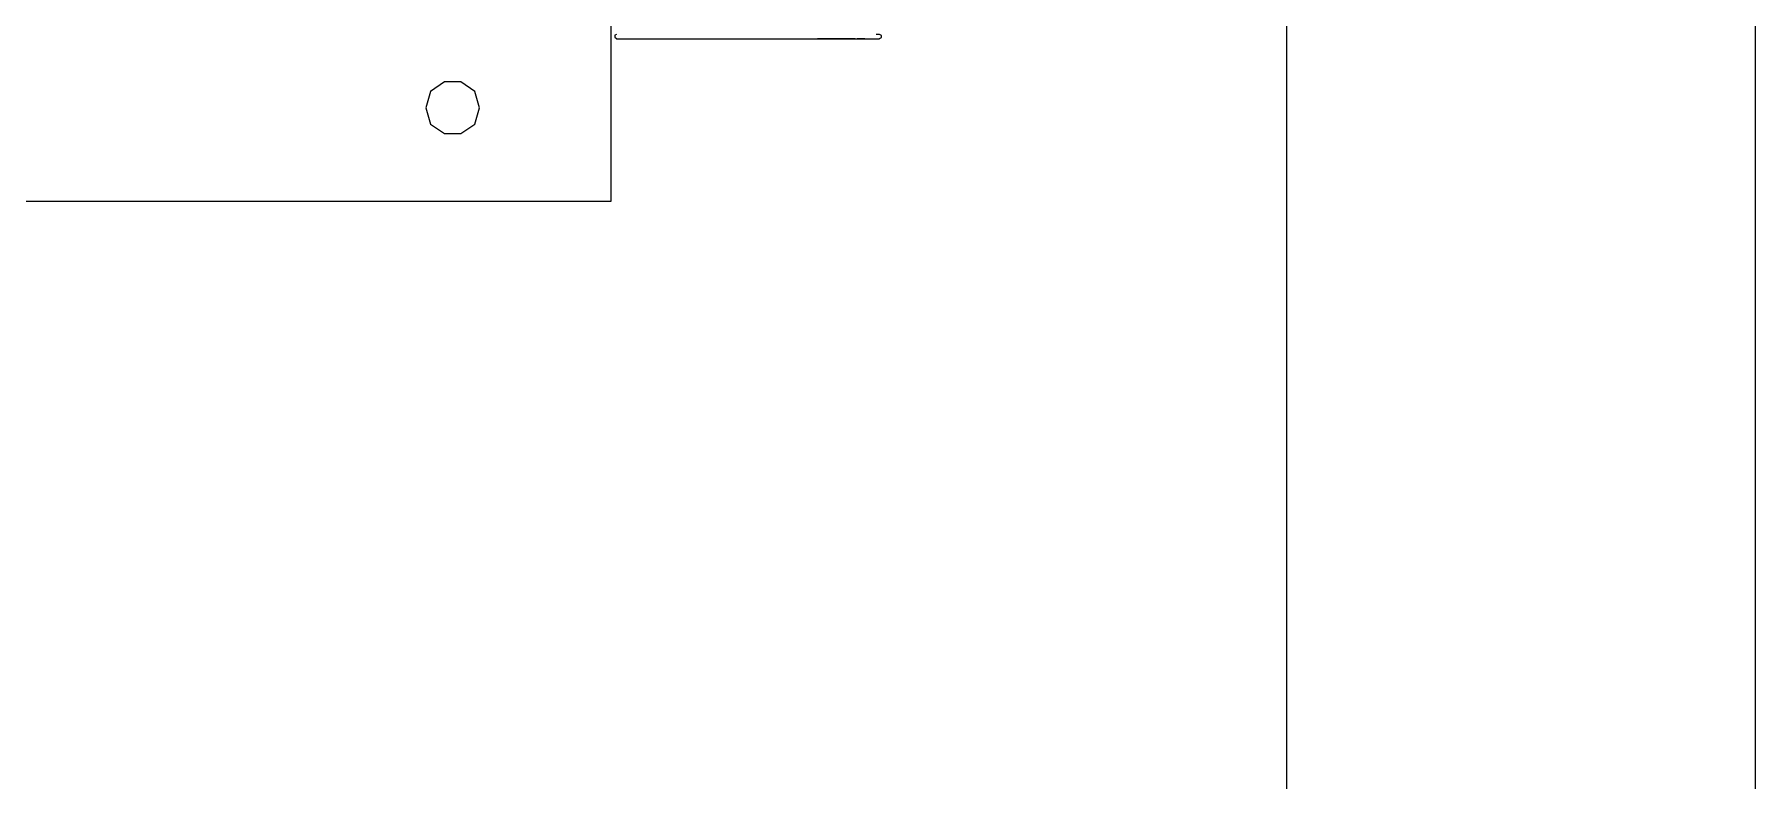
# Model space of a CAD drawing. Header units: millimetres. Extents: x 0 to 99.3, y 0 to 70.2.
# Drawn here: x 15.674 to 16.263, y 26.542 to 26.797 of the extents above; entities that cross this region are included whole.
import ezdxf

# ---------------------------------------------------------------- set-up
doc = ezdxf.new("R2010")
doc.units = ezdxf.units.MM
doc.layers.add('ARQUITECTÓNICO', color=152, linetype='Continuous', lineweight=0)
doc.layers.add('Muebles', color=2, linetype='Continuous')

# ---------------------------------------------------------------- blocks, each defined once
blk = doc.blocks.new('racki')
at = {"layer": 'Muebles'}
for p, q in [((1559.0708, 470.53856), (1559.0708, 470.68348)), ((1559.0708, 470.68348), (1559.58563, 470.68348)), ((1559.11724, 470.65706), (1559.11564, 470.65145)), ((1559.12204, 470.66026), (1559.11724, 470.65706)), ((1559.12765, 470.66026), (1559.12204, 470.66026)), ((1559.13245, 470.65706), (1559.12765, 470.66026)), ((1559.13405, 470.65145), (1559.13245, 470.65706)), ((1559.11564, 470.65145), (1559.11724, 470.64585)), ((1559.13245, 470.64585), (1559.13405, 470.65145)), ((1559.11724, 470.64585), (1559.12204, 470.64264)), ((1559.12204, 470.64264), (1559.12765, 470.64264)), ((1559.12765, 470.64264), (1559.13245, 470.64585)), ((1558.97883, 470.62778), (1558.97823, 470.62748)), ((1558.97823, 470.62748), (1558.97823, 470.62678)), ((1558.97823, 470.62678), (1558.97883, 470.62638)), ((1559.0688, 470.62785), (1558.97883, 470.62788)), ((1558.97883, 470.62638), (1558.98003, 470.62638)), ((1558.98383, 470.62788), (1558.98503, 470.62787)), ((1558.98383, 470.62788), (1558.98643, 470.62787)), ((1558.98463, 470.62787), (1558.98383, 470.62788)), ((1558.98383, 470.62788), (1558.98643, 470.62787)), ((1558.98643, 470.62787), (1558.98383, 470.62788)), ((1558.98383, 470.62788), (1558.98413, 470.62788)), ((1558.98413, 470.62788), (1558.98383, 470.62788)), ((1558.98533, 470.62787), (1558.98383, 470.62788)), ((1558.98383, 470.62788), (1558.98413, 470.62788)), ((1558.98393, 470.62788), (1558.98383, 470.62788)), ((1558.98383, 470.62788), (1558.98393, 470.62788)), ((1558.98383, 470.62788), (1558.98643, 470.62787)), ((1558.98453, 470.62788), (1558.98383, 470.62788)), ((1558.98593, 470.62787), (1558.98383, 470.62788)), ((1558.98383, 470.62788), (1558.98593, 470.62787)), ((1558.98593, 470.62787), (1558.98383, 470.62788)), ((1558.98383, 470.62788), (1558.98643, 470.62787)), ((1558.98643, 470.62787), (1558.98383, 470.62788)), ((1558.98383, 470.62788), (1558.98593, 470.62787)), ((1558.98593, 470.62787), (1558.98383, 470.62788)), ((1558.98383, 470.62788), (1558.98593, 470.62787)), ((1558.98593, 470.62787), (1558.98383, 470.62788)), ((1558.98383, 470.62788), (1558.98643, 470.62787)), ((1558.98643, 470.62787), (1558.98383, 470.62788)), ((1558.98383, 470.62788), (1558.98593, 470.62787)), ((1558.98383, 470.62788), (1558.98643, 470.62787)), ((1558.98453, 470.62788), (1558.98383, 470.62788)), ((1558.98383, 470.62788), (1558.98413, 470.62788)), ((1558.98413, 470.62788), (1558.98383, 470.62788)), ((1558.98383, 470.62788), (1558.98643, 470.62787)), ((1558.98643, 470.62787), (1558.98383, 470.62788)), ((1558.98413, 470.62788), (1558.98383, 470.62788)), ((1558.98383, 470.62788), (1558.98643, 470.62787)), ((1558.98643, 470.62787), (1558.98383, 470.62788)), ((1558.98383, 470.62788), (1558.98543, 470.62787)), ((1558.98543, 470.62787), (1558.98383, 470.62788)), ((1558.98383, 470.62788), (1558.98643, 470.62787)), ((1558.98453, 470.62788), (1558.98383, 470.62788)), ((1558.98383, 470.62788), (1558.98643, 470.62787)), ((1558.98643, 470.62787), (1558.98383, 470.62788)), ((1558.98383, 470.62788), (1558.98413, 470.62788)), ((1558.98383, 470.62788), (1558.98643, 470.62787)), ((1558.98643, 470.62787), (1558.98383, 470.62788)), ((1558.98383, 470.62788), (1558.98543, 470.62787)), ((1558.98543, 470.62787), (1558.98383, 470.62788)), ((1558.98383, 470.62788), (1558.98583, 470.62787)), ((1558.98583, 470.62787), (1558.98383, 470.62788)), ((1558.98393, 470.62788), (1558.98383, 470.62788)), ((1558.98383, 470.62788), (1558.98643, 470.62787)), ((1558.98393, 470.62788), (1558.98653, 470.62787)), ((1558.98403, 470.62788), (1558.98393, 470.62788)), ((1558.98393, 470.62788), (1558.98403, 470.62788)), ((1558.98403, 470.62788), (1558.98393, 470.62788)), ((1558.98413, 470.62788), (1558.98403, 470.62788)), ((1558.98403, 470.62788), (1558.98413, 470.62788)), ((1558.98413, 470.62788), (1558.98403, 470.62788)), ((1558.98413, 470.62788), (1558.98653, 470.62787)), ((1558.98423, 470.62788), (1558.98413, 470.62788)), ((1558.98433, 470.62788), (1558.98423, 470.62788)), ((1558.98443, 470.62788), (1558.98433, 470.62788)), ((1558.98443, 470.62788), (1558.98613, 470.62787)), ((1558.98453, 470.62788), (1558.98443, 470.62788)), ((1558.98453, 470.62788), (1558.98463, 470.62787)), ((1558.98483, 470.62787), (1558.98453, 470.62788)), ((1558.98483, 470.62787), (1558.98453, 470.62788)), ((1558.98483, 470.62787), (1558.98453, 470.62788)), ((1558.98453, 470.62788), (1558.98463, 470.62787)), ((1558.98493, 470.62787), (1558.98453, 470.62788)), ((1558.98463, 470.62787), (1558.98453, 470.62788)), ((1558.98643, 470.62787), (1558.98463, 470.62787)), ((1558.98463, 470.62787), (1558.98473, 470.62787)), ((1558.98463, 470.62787), (1558.98473, 470.62787)), ((1558.98473, 470.62787), (1558.98463, 470.62787)), ((1558.98473, 470.62787), (1558.98483, 470.62787)), ((1558.98473, 470.62787), (1558.98563, 470.62787)), ((1558.98563, 470.62787), (1558.98473, 470.62787)), ((1558.98473, 470.62787), (1558.98563, 470.62787)), ((1558.98563, 470.62787), (1558.98473, 470.62787)), ((1558.98473, 470.62787), (1558.98483, 470.62787)), ((1558.98473, 470.62787), (1558.98563, 470.62787)), ((1558.98563, 470.62787), (1558.98473, 470.62787)), ((1558.98483, 470.62787), (1558.98473, 470.62787)), ((1558.98483, 470.62787), (1558.98533, 470.62787)), ((1558.98553, 470.62787), (1558.98483, 470.62787)), ((1558.98643, 470.62787), (1558.98483, 470.62787)), ((1558.98483, 470.62787), (1558.98643, 470.62787)), ((1558.98643, 470.62787), (1558.98483, 470.62787)), ((1558.98483, 470.62787), (1558.98643, 470.62787)), ((1558.98553, 470.62787), (1558.98483, 470.62787)), ((1558.98553, 470.62787), (1558.98483, 470.62787)), ((1558.98483, 470.62787), (1558.98493, 470.62787)), ((1558.98493, 470.62787), (1558.98483, 470.62787)), ((1558.98643, 470.62787), (1558.98493, 470.62787)), ((1558.98493, 470.62787), (1558.98643, 470.62787)), ((1558.98643, 470.62787), (1558.98493, 470.62787)), ((1558.98493, 470.62787), (1558.98643, 470.62787)), ((1558.98503, 470.62787), (1558.98493, 470.62787)), ((1558.98513, 470.62787), (1558.98503, 470.62787)), ((1558.98513, 470.62787), (1558.98503, 470.62787)), ((1558.98533, 470.62787), (1558.98513, 470.62787)), ((1558.98523, 470.62787), (1558.98513, 470.62787)), ((1558.98533, 470.62787), (1558.98523, 470.62787)), ((1558.98563, 470.62787), (1558.98533, 470.62787)), ((1558.98533, 470.62787), (1558.98543, 470.62787)), ((1558.98543, 470.62787), (1558.98533, 470.62787)), ((1558.98543, 470.62787), (1558.98533, 470.62787)), ((1558.98543, 470.62787), (1558.98553, 470.62787)), ((1558.98553, 470.62787), (1558.98543, 470.62787)), ((1558.98583, 470.62787), (1558.98543, 470.62787)), ((1558.98543, 470.62787), (1558.98553, 470.62787)), ((1558.98553, 470.62787), (1558.98543, 470.62787)), ((1558.98583, 470.62787), (1558.98553, 470.62787)), ((1558.98553, 470.62787), (1558.98563, 470.62787)), ((1558.98563, 470.62787), (1558.98553, 470.62787)), ((1558.98583, 470.62787), (1558.98553, 470.62787)), ((1558.98583, 470.62787), (1558.98553, 470.62787)), ((1558.98553, 470.62787), (1558.98563, 470.62787)), ((1558.98563, 470.62787), (1558.98553, 470.62787)), ((1558.98583, 470.62787), (1558.98563, 470.62787)), ((1558.98563, 470.62787), (1558.98573, 470.62787)), ((1558.98573, 470.62787), (1558.98563, 470.62787)), ((1558.98563, 470.62787), (1558.98573, 470.62787)), ((1558.98573, 470.62787), (1558.98563, 470.62787)), ((1558.98573, 470.62787), (1558.98583, 470.62787)), ((1558.98583, 470.62787), (1558.98573, 470.62787)), ((1558.98573, 470.62787), (1558.98583, 470.62787)), ((1558.98583, 470.62787), (1558.98573, 470.62787)), ((1558.98643, 470.62787), (1558.98583, 470.62787)), ((1558.98593, 470.62787), (1558.98583, 470.62787)), ((1558.98643, 470.62787), (1558.98583, 470.62787)), ((1558.98643, 470.62787), (1558.98583, 470.62787)), ((1558.98583, 470.62787), (1558.98643, 470.62787)), ((1558.98643, 470.62787), (1558.98583, 470.62787)), ((1558.98593, 470.62787), (1558.98583, 470.62787)), ((1558.98613, 470.62787), (1558.98593, 470.62787)), ((1558.98613, 470.62787), (1558.98593, 470.62787)), ((1558.98623, 470.62787), (1558.98613, 470.62787)), ((1558.98633, 470.62787), (1558.98623, 470.62787)), ((1558.98643, 470.62787), (1558.98633, 470.62787)), ((1558.99985, 470.62787), (1558.98714, 470.62787)), ((1558.98714, 470.62787), (1558.99985, 470.62787)), ((1558.99985, 470.62787), (1558.98714, 470.62787)), ((1558.99874, 470.62787), (1558.98824, 470.62787)), ((1558.98824, 470.62787), (1558.99154, 470.62787)), ((1558.99414, 470.62787), (1558.98944, 470.62787)), ((1558.98944, 470.62787), (1558.99534, 470.62787)), ((1558.98944, 470.62787), (1558.99164, 470.62787)), ((1558.99164, 470.62787), (1558.98944, 470.62787)), ((1558.98944, 470.62787), (1558.99534, 470.62787)), ((1558.99724, 470.62787), (1558.98944, 470.62787)), ((1558.98944, 470.62787), (1558.99194, 470.62787)), ((1558.99534, 470.62787), (1558.98944, 470.62787)), ((1558.98944, 470.62787), (1558.99534, 470.62787)), ((1558.98944, 470.62787), (1558.99414, 470.62787)), ((1558.98954, 470.62787), (1558.98944, 470.62787)), ((1558.98944, 470.62787), (1558.99534, 470.62787)), ((1558.99214, 470.62787), (1558.98944, 470.62787)), ((1558.98944, 470.62787), (1558.99044, 470.62787)), ((1558.99044, 470.62787), (1558.98944, 470.62787)), ((1558.98964, 470.62787), (1558.98954, 470.62787)), ((1558.98974, 470.62787), (1558.98964, 470.62787)), ((1558.98984, 470.62787), (1558.98974, 470.62787)), ((1558.98994, 470.62787), (1558.98984, 470.62787)), ((1558.99004, 470.62787), (1558.98994, 470.62787)), ((1558.99014, 470.62787), (1558.99004, 470.62787)), ((1558.99024, 470.62787), (1558.99014, 470.62787)), ((1558.99024, 470.62787), (1558.99014, 470.62787)), ((1558.99044, 470.62787), (1558.99024, 470.62787)), ((1558.99454, 470.62787), (1558.99024, 470.62787)), ((1558.99064, 470.62787), (1558.99044, 470.62787)), ((1558.99534, 470.62787), (1558.99064, 470.62787)), ((1558.99084, 470.62787), (1558.99074, 470.62787)), ((1558.99074, 470.62787), (1558.99084, 470.62787)), ((1558.99414, 470.62787), (1558.99084, 470.62787)), ((1558.99084, 470.62787), (1558.99094, 470.62787)), ((1558.99104, 470.62787), (1558.99084, 470.62787)), ((1558.99084, 470.62787), (1558.99094, 470.62787)), ((1558.99094, 470.62787), (1558.99104, 470.62787)), ((1558.99094, 470.62787), (1558.99104, 470.62787)), ((1558.99104, 470.62787), (1558.99114, 470.62787)), ((1558.99104, 470.62787), (1558.99114, 470.62787)), ((1558.99114, 470.62787), (1558.99124, 470.62787)), ((1558.99114, 470.62787), (1558.99534, 470.62787)), ((1558.99124, 470.62787), (1558.99374, 470.62787)), ((1558.99134, 470.62787), (1558.99534, 470.62787)), ((1558.99534, 470.62787), (1558.99134, 470.62787)), ((1558.99154, 470.62787), (1558.99164, 470.62787)), ((1558.99164, 470.62787), (1558.99174, 470.62787)), ((1558.99334, 470.62787), (1558.99174, 470.62787)), ((1558.99174, 470.62787), (1558.99334, 470.62787)), ((1558.99174, 470.62787), (1558.99184, 470.62787)), ((1558.99184, 470.62787), (1558.99194, 470.62787)), ((1558.99194, 470.62787), (1558.99204, 470.62787)), ((1558.99194, 470.62787), (1558.99204, 470.62787)), ((1558.99204, 470.62787), (1558.99514, 470.62787)), ((1558.99204, 470.62787), (1558.99214, 470.62787)), ((1558.99204, 470.62787), (1558.99214, 470.62787)), ((1558.99214, 470.62787), (1558.99334, 470.62787)), ((1558.99214, 470.62787), (1558.99794, 470.62787)), ((1558.99274, 470.62787), (1558.99214, 470.62787)), ((1558.99214, 470.62787), (1558.99224, 470.62787)), ((1558.99274, 470.62787), (1558.99214, 470.62787)), ((1558.99214, 470.62787), (1558.99224, 470.62787)), ((1558.99224, 470.62787), (1558.99214, 470.62787)), ((1558.99214, 470.62787), (1558.99264, 470.62787)), ((1558.99214, 470.62787), (1558.99234, 470.62787)), ((1558.99234, 470.62787), (1558.99224, 470.62787)), ((1558.99224, 470.62787), (1558.99284, 470.62787)), ((1558.99224, 470.62787), (1558.99284, 470.62787)), ((1558.99264, 470.62787), (1558.99224, 470.62787)), ((1558.99234, 470.62787), (1558.99744, 470.62787)), ((1558.99244, 470.62787), (1558.99234, 470.62787)), ((1558.99254, 470.62787), (1558.99244, 470.62787)), ((1558.99264, 470.62787), (1558.99254, 470.62787)), ((1558.99274, 470.62787), (1558.99264, 470.62787)), ((1558.99314, 470.62787), (1558.99264, 470.62787)), ((1558.99264, 470.62787), (1558.99314, 470.62787)), ((1558.99284, 470.62787), (1558.99274, 470.62787)), ((1558.99294, 470.62787), (1558.99274, 470.62787)), ((1558.99324, 470.62787), (1558.99274, 470.62787)), ((1558.99294, 470.62787), (1558.99284, 470.62787)), ((1558.99284, 470.62787), (1558.99314, 470.62787)), ((1558.99284, 470.62787), (1558.99334, 470.62787)), ((1558.99314, 470.62787), (1558.99294, 470.62787)), ((1558.99324, 470.62787), (1558.99294, 470.62787)), ((1558.99324, 470.62787), (1558.99314, 470.62787)), ((1558.99534, 470.62787), (1558.99314, 470.62787)), ((1558.99314, 470.62787), (1558.99534, 470.62787)), ((1558.99314, 470.62787), (1558.99334, 470.62787)), ((1558.99364, 470.62787), (1558.99314, 470.62787)), ((1558.99314, 470.62787), (1558.99364, 470.62787)), ((1558.99344, 470.62787), (1558.99324, 470.62787)), ((1558.99354, 470.62787), (1558.99324, 470.62787)), ((1558.99604, 470.62787), (1558.99324, 470.62787)), ((1558.99324, 470.62787), (1558.99334, 470.62787)), ((1558.99384, 470.62787), (1558.99324, 470.62787)), ((1558.99334, 470.62787), (1558.99324, 470.62787)), ((1558.99324, 470.62787), (1558.99334, 470.62787)), ((1558.99334, 470.62787), (1558.99394, 470.62787)), ((1558.99334, 470.62787), (1558.99354, 470.62787)), ((1558.99334, 470.62787), (1558.99394, 470.62787)), ((1558.99344, 470.62787), (1558.99334, 470.62787)), ((1558.99334, 470.62787), (1558.99344, 470.62787)), ((1558.99354, 470.62787), (1558.99334, 470.62787)), ((1558.99334, 470.62787), (1558.99354, 470.62787)), ((1558.99334, 470.62787), (1558.99354, 470.62787)), ((1558.99344, 470.62787), (1558.99334, 470.62787)), ((1558.99354, 470.62787), (1558.99344, 470.62787)), ((1558.99364, 470.62787), (1558.99344, 470.62787)), ((1558.99344, 470.62787), (1558.99374, 470.62787)), ((1558.99364, 470.62787), (1558.99344, 470.62787)), ((1558.99374, 470.62787), (1558.99354, 470.62787)), ((1558.99384, 470.62787), (1558.99354, 470.62787)), ((1558.99354, 470.62787), (1558.99364, 470.62787)), ((1558.99374, 470.62787), (1558.99354, 470.62787)), ((1558.99354, 470.62787), (1558.99374, 470.62787)), ((1558.99354, 470.62787), (1558.99364, 470.62787)), ((1558.99364, 470.62787), (1558.99564, 470.62787)), ((1558.99414, 470.62787), (1558.99364, 470.62787)), ((1558.99364, 470.62787), (1558.99414, 470.62787)), ((1558.99394, 470.62787), (1558.99364, 470.62787)), ((1558.99364, 470.62787), (1558.99384, 470.62787)), ((1558.99374, 470.62787), (1558.99364, 470.62787)), ((1558.99374, 470.62787), (1558.99384, 470.62787)), ((1558.99394, 470.62787), (1558.99374, 470.62787)), ((1558.99374, 470.62787), (1558.99384, 470.62787)), ((1558.99384, 470.62787), (1558.99374, 470.62787)), ((1558.99374, 470.62787), (1558.99414, 470.62787)), ((1558.99394, 470.62787), (1558.99374, 470.62787)), ((1558.99384, 470.62787), (1558.99814, 470.62787)), ((1558.99384, 470.62787), (1558.99394, 470.62787)), ((1558.99444, 470.62787), (1558.99384, 470.62787)), ((1558.99384, 470.62787), (1558.99394, 470.62787)), ((1558.99414, 470.62787), (1558.99384, 470.62787)), ((1558.99384, 470.62787), (1558.99404, 470.62787)), ((1558.99394, 470.62787), (1558.99404, 470.62787)), ((1558.99414, 470.62787), (1558.99394, 470.62787)), ((1558.99394, 470.62787), (1558.99414, 470.62787)), ((1558.99394, 470.62787), (1558.99444, 470.62787)), ((1558.99424, 470.62787), (1558.99394, 470.62787)), ((1558.99394, 470.62787), (1558.99424, 470.62787)), ((1558.99414, 470.62787), (1558.99394, 470.62787)), ((1558.99404, 470.62787), (1558.99414, 470.62787)), ((1558.99404, 470.62787), (1558.99424, 470.62787)), ((1558.99424, 470.62787), (1558.99414, 470.62787)), ((1558.99414, 470.62787), (1558.99444, 470.62787)), ((1558.99414, 470.62787), (1558.99534, 470.62787)), ((1558.99534, 470.62787), (1558.99414, 470.62787)), ((1558.99414, 470.62787), (1558.99464, 470.62787)), ((1558.99464, 470.62787), (1558.99414, 470.62787)), ((1558.99424, 470.62787), (1558.99414, 470.62787)), ((1558.99414, 470.62787), (1558.99424, 470.62787)), ((1558.99434, 470.62787), (1558.99414, 470.62787)), ((1558.99444, 470.62787), (1558.99424, 470.62787)), ((1558.99424, 470.62787), (1558.99444, 470.62787)), ((1558.99444, 470.62787), (1558.99434, 470.62787)), ((1558.99464, 470.62787), (1558.99444, 470.62787)), ((1558.99444, 470.62787), (1558.99494, 470.62787)), ((1558.99444, 470.62787), (1558.99494, 470.62787)), ((1558.99494, 470.62787), (1558.99444, 470.62787)), ((1558.99444, 470.62787), (1558.99454, 470.62787)), ((1558.99464, 470.62787), (1558.99444, 470.62787)), ((1558.99464, 470.62787), (1558.99454, 470.62787)), ((1558.99454, 470.62787), (1558.99474, 470.62787)), ((1558.99464, 470.62787), (1558.99554, 470.62787)), ((1558.99484, 470.62787), (1558.99464, 470.62787)), ((1558.99464, 470.62787), (1558.99514, 470.62787)), ((1558.99514, 470.62787), (1558.99464, 470.62787)), ((1558.99474, 470.62787), (1558.99464, 470.62787)), ((1558.99484, 470.62787), (1558.99464, 470.62787)), ((1558.99484, 470.62787), (1558.99474, 470.62787)), ((1558.99474, 470.62787), (1558.99494, 470.62787)), ((1558.99504, 470.62787), (1558.99484, 470.62787)), ((1558.99494, 470.62787), (1558.99484, 470.62787)), ((1558.99504, 470.62787), (1558.99484, 470.62787)), ((1558.99494, 470.62787), (1558.99544, 470.62787)), ((1558.99494, 470.62787), (1558.99544, 470.62787)), ((1558.99494, 470.62787), (1558.99534, 470.62787)), ((1558.99544, 470.62787), (1558.99494, 470.62787)), ((1558.99504, 470.62787), (1558.99494, 470.62787)), ((1558.99494, 470.62787), (1558.99514, 470.62787)), ((1558.99524, 470.62787), (1558.99504, 470.62787)), ((1558.99514, 470.62787), (1558.99504, 470.62787)), ((1558.99524, 470.62787), (1558.99504, 470.62787)), ((1558.99514, 470.62787), (1558.99534, 470.62787)), ((1558.99514, 470.62787), (1558.99564, 470.62787)), ((1558.99564, 470.62787), (1558.99514, 470.62787)), ((1558.99524, 470.62787), (1558.99514, 470.62787)), ((1558.99514, 470.62787), (1558.99534, 470.62787)), ((1558.99544, 470.62787), (1558.99524, 470.62787)), ((1558.99534, 470.62787), (1558.99524, 470.62787)), ((1558.99544, 470.62787), (1558.99524, 470.62787)), ((1558.99534, 470.62787), (1558.99824, 470.62787)), ((1558.99534, 470.62787), (1558.99554, 470.62787)), ((1558.99534, 470.62787), (1558.99584, 470.62787)), ((1558.99534, 470.62787), (1558.99554, 470.62787)), ((1558.99564, 470.62787), (1558.99544, 470.62787)), ((1558.99544, 470.62787), (1558.99594, 470.62787)), ((1558.99584, 470.62787), (1558.99544, 470.62787)), ((1558.99564, 470.62787), (1558.99544, 470.62787)), ((1558.99554, 470.62787), (1558.99584, 470.62787)), ((1558.99554, 470.62787), (1558.99574, 470.62787)), ((1558.99584, 470.62787), (1558.99564, 470.62787)), ((1558.99564, 470.62787), (1558.99574, 470.62787)), ((1558.99564, 470.62787), (1558.99614, 470.62787)), ((1558.99604, 470.62787), (1558.99564, 470.62787)), ((1558.99584, 470.62787), (1558.99564, 470.62787)), ((1558.99574, 470.62787), (1558.99584, 470.62787)), ((1558.99574, 470.62787), (1558.99594, 470.62787)), ((1558.99604, 470.62787), (1558.99584, 470.62787)), ((1558.99584, 470.62787), (1558.99604, 470.62787)), ((1558.99584, 470.62787), (1558.99594, 470.62787)), ((1558.99584, 470.62787), (1558.99634, 470.62787)), ((1558.99634, 470.62787), (1558.99584, 470.62787)), ((1558.99594, 470.62787), (1558.99584, 470.62787)), ((1558.99594, 470.62787), (1558.99614, 470.62787)), ((1558.99594, 470.62787), (1558.99604, 470.62787)), ((1558.99614, 470.62787), (1558.99594, 470.62787)), ((1558.99594, 470.62787), (1558.99604, 470.62787)), ((1558.99614, 470.62787), (1558.99604, 470.62787)), ((1558.99604, 470.62787), (1558.99624, 470.62787)), ((1558.99654, 470.62787), (1558.99604, 470.62787)), ((1558.99604, 470.62787), (1558.99624, 470.62787)), ((1558.99634, 470.62787), (1558.99614, 470.62787)), ((1558.99614, 470.62787), (1558.99634, 470.62787)), ((1558.99614, 470.62787), (1558.99654, 470.62787)), ((1558.99634, 470.62787), (1558.99614, 470.62787)), ((1558.99624, 470.62787), (1558.99634, 470.62787)), ((1558.99634, 470.62787), (1558.99624, 470.62787)), ((1558.99624, 470.62787), (1558.99634, 470.62787)), ((1558.99624, 470.62787), (1558.99644, 470.62787)), ((1558.99654, 470.62787), (1558.99634, 470.62787)), ((1558.99634, 470.62787), (1558.99644, 470.62787)), ((1558.99634, 470.62787), (1558.99704, 470.62787)), ((1558.99634, 470.62787), (1558.99704, 470.62787)), ((1558.99714, 470.62787), (1558.99634, 470.62787)), ((1558.99634, 470.62787), (1558.99644, 470.62787)), ((1558.99644, 470.62787), (1558.99634, 470.62787)), ((1558.99634, 470.62787), (1558.99644, 470.62787)), ((1558.99644, 470.62787), (1558.99634, 470.62787)), ((1558.99654, 470.62787), (1558.99634, 470.62787)), ((1558.99644, 470.62787), (1558.99664, 470.62787)), ((1558.99644, 470.62787), (1558.99664, 470.62787)), ((1558.99664, 470.62787), (1558.99644, 470.62787)), ((1558.99644, 470.62787), (1558.99664, 470.62787)), ((1558.99664, 470.62787), (1558.99644, 470.62787)), ((1558.99644, 470.62787), (1558.99664, 470.62787)), ((1558.99674, 470.62787), (1558.99654, 470.62787)), ((1558.99654, 470.62787), (1558.99694, 470.62787)), ((1558.99684, 470.62787), (1558.99654, 470.62787)), ((1558.99664, 470.62787), (1558.99654, 470.62787)), ((1558.99664, 470.62787), (1558.99814, 470.62787)), ((1558.99664, 470.62787), (1558.99674, 470.62787)), ((1558.99664, 470.62787), (1558.99684, 470.62787)), ((1558.99674, 470.62787), (1558.99664, 470.62787)), ((1558.99664, 470.62787), (1558.99674, 470.62787)), ((1558.99684, 470.62787), (1558.99664, 470.62787)), ((1558.99664, 470.62787), (1558.99674, 470.62787)), ((1558.99684, 470.62787), (1558.99674, 470.62787)), ((1558.99674, 470.62787), (1558.99684, 470.62787)), ((1558.99694, 470.62787), (1558.99674, 470.62787)), ((1558.99674, 470.62787), (1558.99694, 470.62787)), ((1558.99674, 470.62787), (1558.99694, 470.62787)), ((1558.99704, 470.62787), (1558.99684, 470.62787)), ((1558.99684, 470.62787), (1558.99704, 470.62787)), ((1558.99754, 470.62787), (1558.99684, 470.62787)), ((1558.99684, 470.62787), (1558.99694, 470.62787)), ((1558.99694, 470.62787), (1558.99684, 470.62787)), ((1558.99694, 470.62787), (1558.99754, 470.62787)), ((1558.99694, 470.62787), (1558.99704, 470.62787)), ((1558.99714, 470.62787), (1558.99704, 470.62787)), ((1558.99704, 470.62787), (1558.99714, 470.62787)), ((1558.99704, 470.62787), (1558.99764, 470.62787)), ((1558.99704, 470.62787), (1558.99764, 470.62787)), ((1558.99704, 470.62787), (1558.99724, 470.62787)), ((1558.99734, 470.62787), (1558.99714, 470.62787)), ((1558.99714, 470.62787), (1558.99724, 470.62787)), ((1558.99764, 470.62787), (1558.99714, 470.62787)), ((1558.99744, 470.62787), (1558.99734, 470.62787)), ((1558.99754, 470.62787), (1558.99744, 470.62787)), ((1558.99744, 470.62787), (1558.99754, 470.62787)), ((1558.99764, 470.62787), (1558.99754, 470.62787)), ((1558.99754, 470.62787), (1558.99814, 470.62787)), ((1558.99804, 470.62787), (1558.99754, 470.62787)), ((1558.99754, 470.62787), (1558.99764, 470.62787)), ((1558.99774, 470.62787), (1558.99764, 470.62787)), ((1558.99764, 470.62787), (1558.99804, 470.62787)), ((1558.99764, 470.62787), (1558.99804, 470.62787)), ((1558.99814, 470.62787), (1558.99764, 470.62787)), ((1558.99764, 470.62787), (1558.99784, 470.62787)), ((1558.99784, 470.62787), (1558.99774, 470.62787)), ((1558.99794, 470.62787), (1558.99784, 470.62787)), ((1558.99784, 470.62787), (1558.99794, 470.62787)), ((1558.99804, 470.62787), (1558.99794, 470.62787)), ((1558.99794, 470.62787), (1558.99804, 470.62787)), ((1558.99804, 470.62787), (1558.99814, 470.62787)), ((1558.99814, 470.62787), (1558.99804, 470.62787)), ((1558.99804, 470.62787), (1558.99814, 470.62787)), ((1558.99814, 470.62787), (1558.99804, 470.62787)), ((1558.99804, 470.62787), (1558.99814, 470.62787)), ((1558.99814, 470.62787), (1558.99824, 470.62787)), ((1558.99824, 470.62787), (1558.99834, 470.62787)), ((1558.99834, 470.62787), (1558.99844, 470.62787)), ((1558.99844, 470.62787), (1558.99854, 470.62787)), ((1558.99854, 470.62787), (1558.99864, 470.62787)), ((1558.99864, 470.62787), (1558.99874, 470.62787)), ((1559.00005, 470.62787), (1558.99915, 470.62787)), ((1558.99915, 470.62787), (1558.99985, 470.62787)), ((1558.99985, 470.62787), (1558.99915, 470.62787)), ((1558.99915, 470.62787), (1558.99985, 470.62787)), ((1558.99985, 470.62787), (1558.99915, 470.62787)), ((1558.99915, 470.62787), (1559.00005, 470.62787)), ((1558.99985, 470.62787), (1558.99915, 470.62787)), ((1558.99915, 470.62787), (1558.99985, 470.62787)), ((1558.99935, 470.62787), (1559.00005, 470.62787)), ((1559.00005, 470.62787), (1558.99935, 470.62787)), ((1559.00005, 470.62787), (1558.99985, 470.62787)), ((1558.99985, 470.62787), (1559.00005, 470.62787)), ((1559.0694, 470.62735), (1559.0688, 470.62775)), ((1559.0688, 470.62635), (1559.0694, 470.62665)), ((1559.0694, 470.62665), (1559.0694, 470.62735))]:
    blk.add_line(p, q, dxfattribs=at)

msp = doc.modelspace()

# ---------------------------------------------------------------- linework, layer by layer
at = {"layer": 'ARQUITECTÓNICO'}
for p, q in [((16.26266, 25.79674), (16.26266, 28.06948)), ((16.10238, 25.79674), (16.10238, 27.89033))]:
    msp.add_line(p, q, dxfattribs=at)

# ---------------------------------------------------------------- block references
at = {"layer": 'ARQUITECTÓNICO', "rotation": 179.9999999999995}
msp.add_blockref('racki', (1574.94188, 497.42342), dxfattribs=at)

doc.saveas('drawing.dxf')
